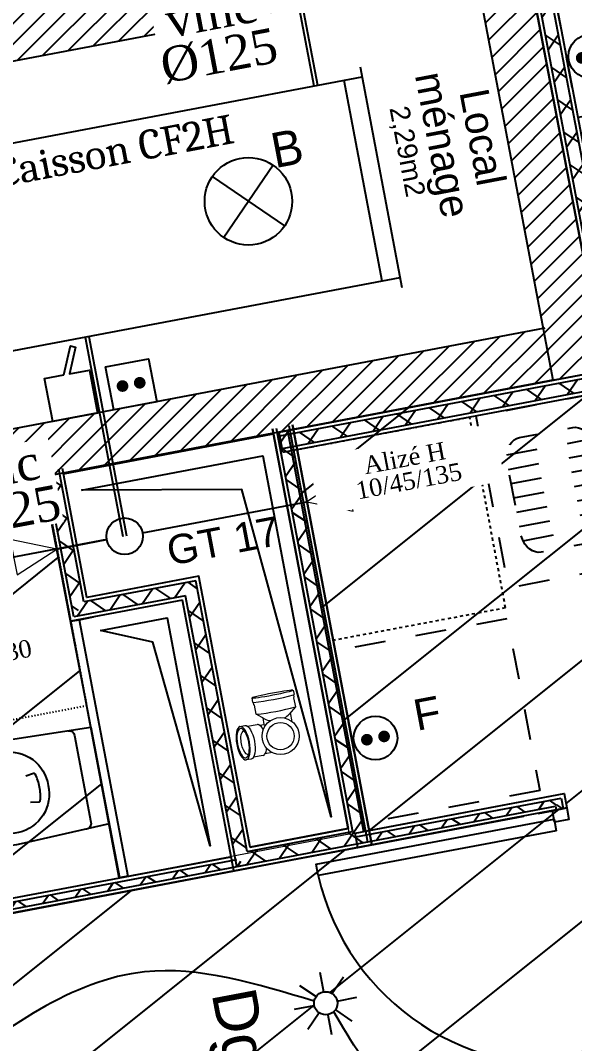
# Model space of a CAD drawing. Header units: centimetres. Extents: x 197412 to 267601, y -375791 to -305433.
# Drawn here: x 244774 to 246673, y -338856 to -335349 of the extents above; entities that cross this region are included whole.
import ezdxf

# ---------------------------------------------------------------- set-up
doc = ezdxf.new("R2010")
doc.units = ezdxf.units.CM
doc.linetypes.add('Style de ligne -1', pattern=[0.41664, 0.20828, -0.20836])
doc.linetypes.add('Style de ligne -5', pattern=[0.20828, 0.069425, -0.138855])
for name, color, linetype in [('3-BAT C-Niveau 0', 250, 'Continuous'), ('prlm-EAU-CHU', 42, 'Continuous'), ('prlm-GT', 242, 'Continuous'), ('prlm-MOD', 64, 'Continuous'), ('prlm-VMC', 62, 'Continuous')]:
    doc.layers.add(name, color=color, linetype=linetype)
doc.layers.add('prlm-ELEC-CFO', color=1, linetype='Continuous', lineweight=25)
doc.styles.add('Geneva', font='arial.ttf')
doc.styles.add('Helvetica', font='arial.ttf')
doc.styles.add('prlm-elec-cfo', font='comic.ttf', dxfattribs={"height": 12})
doc.styles.add('prlm-mod', font='cambriaz.ttf', dxfattribs={"height": 18})
doc.styles.add('prlm-vmc', font='pala.ttf', dxfattribs={"height": 14})
pattern_1 = [(45, (82627.55, 127994.637), (-31.2347524, 39.0434405), [])]

# ---------------------------------------------------------------- blocks, each defined once
blk = doc.blocks.new('xi.PC')
at = {"color": 0, "lineweight": 5}
blk.add_wipeout([(-7.5, -7.5), (7.5, -7.5), (7.5, 7.5), (-7.5, 7.5)], dxfattribs=at).dxf.layer = 'prlm-ELEC-CFO'
at = {"layer": 'prlm-ELEC-CFO', "color": 0, "linetype": 'ByBlock', "lineweight": 5, "const_width": 2}
for points in [[(-4, 0, 1), (-2, 0, 1)], [(2, 0, 1), (4, 0, 1)]]:
    blk.add_lwpolyline(points, format="xyb", close=True, dxfattribs=at)
at = {"layer": 'prlm-ELEC-CFO', "color": 0, "linetype": 'ByBlock', "lineweight": -2}
blk.add_circle((0, 0), 7.5, dxfattribs=at)
blk = doc.blocks.new('xi.SPOT')
at = {"color": 0, "lineweight": 5}
blk.add_wipeout([(-4, 0), (-2.83, -2.83), (0, -4), (2.83, -2.83), (4, 0), (2.83, 2.83), (0, 4), (-2.83, 2.83)], dxfattribs=at).dxf.layer = 'prlm-ELEC-CFO'
at = {"layer": 'prlm-ELEC-CFO', "color": 0, "linetype": 'ByBlock', "lineweight": -2, "flags": 128}
for points in [[(0, 10.88), (0, 4)], [(-7.69, 7.69), (-2.83, 2.83)], [(7.69, 7.69), (2.83, 2.83)], [(-10.88, 0), (-4, 0)], [(4, 0), (10.88, 0)], [(-2.83, -2.83), (-7.69, -7.69)], [(2.83, -2.83), (7.69, -7.69)], [(0, -4), (0, -10.88)]]:
    blk.add_lwpolyline(points, dxfattribs=at)
at = {"layer": 'prlm-ELEC-CFO', "color": 0, "linetype": 'ByBlock', "lineweight": -2}
blk.add_circle((0, 0), 4, dxfattribs=at)
blk = doc.blocks.new('xi.PCHT')
at = {"color": 0, "lineweight": 5}
blk.add_wipeout([(-7.5, -7.5), (7.5, -7.5), (7.5, 7.5), (-7.5, 7.5)], dxfattribs=at).dxf.layer = 'prlm-ELEC-CFO'
at = {"layer": 'prlm-ELEC-CFO', "color": 0, "linetype": 'ByBlock', "lineweight": 5, "const_width": 2}
for points in [[(-4, 0, 1), (-2, 0, 1)], [(2, 0, 1), (4, 0, 1)]]:
    blk.add_lwpolyline(points, format="xyb", close=True, dxfattribs=at)
at = {"layer": 'prlm-ELEC-CFO', "color": 0, "linetype": 'ByBlock', "lineweight": -2}
blk.add_circle((0, 0), 7.5, dxfattribs=at)
blk = doc.blocks.new('xi.pc-sail')
at = {"layer": 'prlm-ELEC-CFO', "color": 0, "linetype": 'ByBlock', "lineweight": -2, "flags": 128}
blk.add_lwpolyline([(-7.5, 15), (7.5, 15), (7.5, 0), (-7.5, 0)], close=True, dxfattribs=at)
at = {"layer": 'prlm-ELEC-CFO', "color": 0, "linetype": 'ByBlock', "lineweight": 5, "const_width": 2}
for points in [[(-4, 7.5, 1), (-2, 7.5, 1)], [(2, 7.5, 1), (4, 7.5, 1)]]:
    blk.add_lwpolyline(points, format="xyb", close=True, dxfattribs=at)
blk = doc.blocks.new('xi.sa-sail')
at = {"layer": 'prlm-ELEC-CFO', "color": 0, "linetype": 'ByBlock', "lineweight": -2, "flags": 128}
blk.add_lwpolyline([(-1.07, 15), (2.96, 24.33), (4.64, 23.6), (0.91, 15), (7.82, 15), (7.82, 0), (-7.82, 0), (-7.82, 15)], close=True, dxfattribs=at)
blk = doc.blocks.new('xi.lumb')
at = {"layer": 'prlm-ELEC-CFO', "color": 0, "linetype": 'ByBlock'}
for p, q in [((10.61, 10.61), (-10.61, -10.61)), ((-10.61, 10.61), (10.61, -10.61))]:
    blk.add_line(p, q, dxfattribs=at)
blk.add_circle((0, 0), 15, dxfattribs=at)
blk = doc.blocks.new('xi.be')
at = {"layer": 'prlm-VMC', "color": 0, "linetype": 'ByBlock', "lineweight": 5, "flags": 128}
blk.add_lwpolyline([(-6.17, -15), (6.17, -15), (0, 0)], close=True, dxfattribs=at)
at = {"layer": 'prlm-VMC', "color": 0, "linetype": 'ByBlock', "lineweight": 5}
blk.add_solid([(0, -1), (5.17, -14), (-5.17, -14), (0, -1)], dxfattribs=at)
blk = doc.blocks.new('xi.aam33')
at = {"layer": 'prlm-EAU-CHU', "color": 0, "lineweight": 13}
for p, q in [((-5.89, 11.33), (-5.8, 13.12)), ((5.8, 13.12), (5.89, 11.33)), ((-5.41, 7.11), (-5.41, 10.46)), ((5.41, 10.46), (5.41, 7.11)), ((13.12, 7.25), (13.03, 6.97)), ((13.12, 7.25), (14.67, 7.11)), ((-5, 3.93), (-5, 6.32)), ((7.27, 4.87), (4.96, 4.87)), ((5, 6.32), (5, 4.87)), ((6.83, 4.34), (8.91, 6.84)), ((8.92, 6.85), (12.09, 6.85)), ((12.09, 6.85), (12.22, 6.97)), ((12.22, 6.97), (13.03, 6.97)), ((4.09, -4.87), (7.27, -4.87)), ((8.91, -6.84), (6.83, -4.34)), ((12.09, -6.85), (8.92, -6.85)), ((12.22, -6.97), (12.09, -6.85)), ((13.03, -6.97), (12.22, -6.97)), ((13.03, -6.94), (13.12, -7.25)), ((14.67, -7.11), (13.12, -7.25))]:
    blk.add_line(p, q, dxfattribs=at)
at = {"layer": 'prlm-EAU-CHU', "color": 0, "lineweight": 13, "flags": 128}
blk.add_lwpolyline([(4.96, 4.87), (4.86, 4.84), (4.68, 4.73), (4.43, 4.56)], dxfattribs=at)
at = {"layer": 'prlm-EAU-CHU', "color": 0, "lineweight": 13}
for radius in [6.36, 4.67]:
    blk.add_circle((0, 0), radius, dxfattribs=at)
for centre, radius, start, end in [((-4.48, 7.14), 0.936, 184.6605, 218.1259), ((4.48, 7.14), 0.936, 321.8741, 355.3395), ((-2.54, 9.09), 3.68, 223.507, 258.776), ((2.54, 9.09), 3.68, 281.224, 316.493), ((11.68, 0.73), 6.05, 143.4458, 163.8668), ((87.18, 0), 78.56, 174.9975, 185.0025), ((119.65, -0.01), 106.84, 176.2523, 183.719), ((11.68, -0.73), 6.05, 196.1332, 216.5542)]:
    blk.add_arc(centre, radius, start, end, dxfattribs=at)
at = {"layer": 'prlm-EAU-CHU', "color": 0, "lineweight": 13, "extrusion": (0, 0, -1)}
for centre, major_axis, ratio in [((0, 13.07), (-5.79, 0), 0.383426), ((0, 13.07), (-5.11, 0), 0.383329), ((14.67, 0), (0, -7.1), 0.043635)]:
    blk.add_ellipse(centre, major_axis=major_axis, ratio=ratio, dxfattribs=at)
for centre, major_axis, ratio, start_param, end_param in [((0, 11.41), (5.89, 0), 0.391508, 0.036281, 3.105311), ((0, 12.09), (4.1, -0.03), 0.383971, 2.986035, 6.398097)]:
    blk.add_ellipse(centre, major_axis=major_axis, ratio=ratio, start_param=start_param, end_param=end_param, dxfattribs=at)
blk = doc.blocks.new('xi.vmcd125')
at = {"layer": 'prlm-VMC', "color": 0, "linetype": 'ByBlock', "lineweight": -2, "insert": (0, 0), "char_height": 12, "width": 37.8475, "attachment_point": 2, "line_spacing_factor": 0.75, "style": 'prlm-vmc', "bg_fill": 3, "box_fill_scale": 1.1, "bg_fill_color": 256, "bg_fill_transparency": 0}
blk.add_mtext('vmc\\P%%C125', dxfattribs=at)
blk = doc.blocks.new('Groupe-170-1')
at = {"linetype": 'Style de ligne -1', "ltscale": 50.8, "flags": 128}
blk.add_lwpolyline([(16413.12, -46308.67), (16472.06, -46297.43), (16483.29, -46356.37), (16424.35, -46367.61)], close=True, dxfattribs=at)
blk = doc.blocks.new('Groupe-44-1')
at = {"linetype": 'Style de ligne -1', "ltscale": 50.8}
for p, q in [((16399.92, -46483.29), (16428.74, -46477.82)), ((16428.74, -46477.82), (16429.07, -46477.75)), ((16400.53, -46488.26), (16430, -46482.66)), ((16401.46, -46493.16), (16430.93, -46487.57)), ((16402.39, -46498.07), (16431.86, -46492.48)), ((16403.33, -46502.98), (16432.79, -46497.39)), ((16404.26, -46507.89), (16433.72, -46502.29)), ((16405.51, -46512.73), (16434.33, -46507.26)), ((16434.33, -46507.26), (16434.66, -46507.2))]:
    blk.add_line(p, q, dxfattribs=at)
at = {"linetype": 'Style de ligne -1', "ltscale": 50.8, "flags": 128}
blk.add_lwpolyline([(16422.53, -46473.91), (16423.52, -46473.83), (16424.52, -46473.99), (16425.51, -46474.36), (16426.46, -46474.95), (16427.32, -46475.73), (16428.08, -46476.67), (16428.72, -46477.75), (16429.2, -46478.95), (16429.53, -46480.21), (16434.19, -46504.75), (16434.34, -46506.04), (16434.34, -46507.33), (16434.13, -46508.57), (16433.77, -46509.73), (16433.26, -46510.77), (16432.59, -46511.66), (16431.81, -46512.37), (16430.93, -46512.88), (16429.98, -46513.18), (16411.73, -46516.64), (16410.74, -46516.72), (16409.73, -46516.56), (16408.74, -46516.19), (16407.8, -46515.61), (16406.94, -46514.82), (16406.18, -46513.88), (16405.54, -46512.8), (16405.05, -46511.6), (16404.72, -46510.34), (16400.06, -46485.8), (16399.91, -46484.51), (16399.92, -46483.22), (16400.12, -46481.98), (16400.48, -46480.82), (16401, -46479.78), (16401.66, -46478.89), (16402.44, -46478.18), (16403.32, -46477.67), (16404.28, -46477.38), (16422.53, -46473.91)], close=True, dxfattribs=at)
blk = doc.blocks.new('Groupe-45-1')
at = {"linetype": 'Style de ligne -1', "ltscale": 50.8, "flags": 128}
for points in [[(16518.47, -46506.6), (16400.56, -46528.93), (16389.4, -46469.98), (16507.3, -46447.65)], [(16496.49, -46459.87), (16497.45, -46459.79), (16498.42, -46459.91), (16499.37, -46460.23), (16500.26, -46460.74), (16501.08, -46461.42), (16501.8, -46462.25), (16502.39, -46463.21), (16502.85, -46464.27), (16503.14, -46465.39), (16508.11, -46491.56), (16508.25, -46492.71), (16508.21, -46493.86), (16508.01, -46494.98), (16507.65, -46496.01), (16507.13, -46496.94), (16506.49, -46497.75), (16505.72, -46498.39), (16504.87, -46498.86), (16503.95, -46499.13), (16482.35, -46503.23), (16482.35, -46503.23), (16481.39, -46503.31), (16480.42, -46503.19), (16479.47, -46502.87), (16478.58, -46502.36), (16477.76, -46501.68), (16477.04, -46500.86), (16476.45, -46499.89), (16475.99, -46498.84), (16475.7, -46497.71), (16470.73, -46471.54), (16470.73, -46471.54), (16470.59, -46470.39), (16470.63, -46469.24), (16470.83, -46468.13), (16471.19, -46467.09), (16471.71, -46466.16), (16472.35, -46465.36), (16473.12, -46464.71), (16473.97, -46464.25), (16474.89, -46463.97), (16496.49, -46459.87)], [(16453.18, -46468.09), (16454.34, -46467.97), (16455.5, -46468.06), (16456.63, -46468.34), (16457.69, -46468.82), (16458.65, -46469.48), (16459.48, -46470.28), (16460.16, -46471.23), (16460.66, -46472.28), (16460.98, -46473.4), (16465.95, -46499.56), (16466.06, -46500.72), (16465.98, -46501.88), (16465.69, -46503.01), (16465.21, -46504.07), (16464.56, -46505.02), (16463.75, -46505.86), (16462.8, -46506.54), (16461.76, -46507.04), (16460.64, -46507.36), (16449.18, -46509.53), (16449.18, -46509.53), (16448.03, -46509.65), (16446.87, -46509.56), (16445.74, -46509.28), (16444.68, -46508.8), (16443.72, -46508.15), (16442.89, -46507.34), (16442.21, -46506.39), (16441.7, -46505.35), (16441.39, -46504.23), (16436.42, -46478.06), (16436.42, -46478.06), (16436.3, -46476.9), (16436.39, -46475.74), (16436.67, -46474.61), (16437.15, -46473.55), (16437.81, -46472.6), (16438.61, -46471.76), (16439.56, -46471.08), (16440.61, -46470.58), (16441.73, -46470.27), (16453.18, -46468.09)], [(16476.16, -46473.4), (16475.74, -46473.44), (16475.31, -46473.41), (16474.91, -46473.31), (16474.51, -46473.15), (16474.16, -46472.92), (16473.85, -46472.63), (16473.59, -46472.29), (16473.39, -46471.92), (16473.26, -46471.51), (16473.2, -46471.1), (16473.21, -46470.67), (16473.29, -46470.25), (16473.44, -46469.86), (16473.66, -46469.49), (16473.93, -46469.17), (16474.26, -46468.89), (16474.62, -46468.68), (16475.02, -46468.53), (16475.43, -46468.45), (16475.86, -46468.45), (16476.28, -46468.5), (16476.68, -46468.64), (16477.06, -46468.84), (16477.39, -46469.1), (16477.68, -46469.41), (16477.91, -46469.76), (16478.08, -46470.16), (16478.17, -46470.57), (16478.2, -46470.99), (16478.16, -46471.42), (16478.04, -46471.82), (16477.85, -46472.2), (16477.61, -46472.55), (16477.31, -46472.85), (16476.96, -46473.1), (16476.58, -46473.28)], [(16456.92, -46477.05), (16456.49, -46477.09), (16456.07, -46477.06), (16455.66, -46476.97), (16455.27, -46476.8), (16454.92, -46476.57), (16454.6, -46476.28), (16454.34, -46475.94), (16454.14, -46475.57), (16454.01, -46475.16), (16453.95, -46474.75), (16453.96, -46474.32), (16454.04, -46473.91), (16454.19, -46473.51), (16454.41, -46473.14), (16454.68, -46472.82), (16455.01, -46472.55), (16455.37, -46472.33), (16455.77, -46472.19), (16456.19, -46472.11), (16456.61, -46472.1), (16457.03, -46472.16), (16457.43, -46472.3), (16457.81, -46472.49), (16458.15, -46472.75), (16458.43, -46473.07), (16458.66, -46473.42), (16458.83, -46473.81), (16458.92, -46474.22), (16458.95, -46474.64), (16458.91, -46475.07), (16458.79, -46475.47), (16458.61, -46475.85), (16458.36, -46476.2), (16458.07, -46476.5), (16457.72, -46476.75), (16457.33, -46476.93)], [(16467.26, -46473.05), (16467.48, -46473.07), (16467.73, -46473.21), (16467.98, -46473.47), (16468.24, -46473.85), (16468.48, -46474.32), (16468.72, -46474.88), (16468.93, -46475.5), (16469.12, -46476.17), (16469.27, -46476.88), (16472.39, -46493.29), (16472.5, -46494), (16472.58, -46494.7), (16472.6, -46495.35), (16472.59, -46495.95), (16472.53, -46496.48), (16472.44, -46496.93), (16472.3, -46497.26), (16472.12, -46497.49), (16471.91, -46497.59), (16469.49, -46498.05), (16469.49, -46498.05), (16469.26, -46498.03), (16469.01, -46497.88), (16468.76, -46497.63), (16468.51, -46497.25), (16468.26, -46496.78), (16468.03, -46496.22), (16467.81, -46495.6), (16467.63, -46494.92), (16467.47, -46494.22), (16464.36, -46477.81), (16464.36, -46477.81), (16464.24, -46477.1), (16464.17, -46476.4), (16464.14, -46475.74), (16464.15, -46475.14), (16464.21, -46474.61), (16464.31, -46474.17), (16464.45, -46473.83), (16464.62, -46473.61), (16464.83, -46473.51), (16467.26, -46473.05)]]:
    blk.add_lwpolyline(points, close=True, dxfattribs=at)
blk.add_blockref('Groupe-44-1', (0, 0))
blk = doc.blocks.new('Groupe-46-1')
at = {"linetype": 'Style de ligne -1', "ltscale": 50.8, "flags": 128}
blk.add_lwpolyline([(16411.21, -46598.3), (16352.24, -46609.39), (16341.15, -46550.42), (16400.12, -46539.33)], close=True, dxfattribs=at)
at = {"insert": (16371.62, -46566.61), "char_height": 10.66, "attachment_point": 2, "rotation": 10.6809, "line_spacing_factor": 1.060906, "style": 'Geneva'}
blk.add_mtext('F', dxfattribs=at)

msp = doc.modelspace()

# ---------------------------------------------------------------- hatches: boundary and pattern name
at = {"linetype": 'Continuous'}
h = msp.add_hatch(dxfattribs=at)
h.set_pattern_fill('02_ISOLANT', color=256, scale=10, angle=-79.2764, style=0, pattern_type=2)
h.set_pattern_definition([(325.723595, (82441.66, 127994.64), (45.054865, 66.106423), []), (55.723595, (82441.66, 127994.64), (66.106423, -45.054865), [])])
h.paths.add_polyline_path([(246215.6, -333276.1), (246172.3, -333284.3), (246747.4, -336321), (246790.7, -336312.8)])
h = msp.add_hatch(dxfattribs=at)
h.set_pattern_fill('02_ISOLANT', color=256, scale=10, angle=10.7236, style=0, pattern_type=2)
h.set_pattern_definition([(55.723595, (82441.66, 127994.64), (-66.106423, 45.054865), []), (145.723595, (82441.66, 127994.64), (45.054865, 66.106423), [])])
h.paths.add_polyline_path([(245663.4, -336773.4), (245671.6, -336816.6), (248741, -336235.4), (248732.8, -336192.1)])
h = msp.add_hatch(dxfattribs=at)
h.set_pattern_fill('02_ISOLANT', color=256, scale=10, angle=-79.2764, style=0, pattern_type=2)
h.set_pattern_definition([(325.723595, (82441.66, 127994.64), (45.054865, 66.106423), []), (55.723595, (82441.66, 127994.64), (66.106423, -45.054865), [])])
h.paths.add_polyline_path([(245693.7, -336738.2), (245650.4, -336746.4), (245912.4, -338129.8), (245963.8, -338164.8)])
h = msp.add_hatch(dxfattribs=at)
h.set_pattern_fill('02_ISOLANT', color=256, scale=10, angle=100.7277, style=0, pattern_type=2)
h.set_pattern_definition([(145.727694, (82441.66, 127994.64), (-45.050135, -66.109646), []), (235.727694, (82441.66, 127994.64), (-66.109646, 45.050135), [])])
h.paths.add_polyline_path([(244956.8, -337393.7), (244991.9, -337342.3), (244905.7, -336887.4), (244862.4, -336895.6)])
h = msp.add_hatch(dxfattribs=at)
h.set_pattern_fill('02_ISOLANT', color=256, scale=10, angle=-169.2764, style=0, pattern_type=2)
h.set_pattern_definition([(235.723595, (82441.66, 127994.64), (66.106423, -45.054865), []), (325.723595, (82441.66, 127994.64), (-45.054865, -66.106423), [])])
h.paths.add_polyline_path([(245340, -337321.2), (245375, -337269.8), (244991.9, -337342.3), (244956.8, -337393.7)])
h = msp.add_hatch(dxfattribs=at)
h.set_pattern_fill('02_ISOLANT', color=256, scale=10, angle=100.7236, style=0, pattern_type=2)
h.set_pattern_definition([(145.723595, (82441.66, 127994.64), (-45.054865, -66.106423), []), (235.723595, (82441.66, 127994.64), (-66.106423, 45.054865), [])])
h.paths.add_polyline_path([(245515.8, -338249.6), (245550.8, -338198.2), (245375, -337269.8), (245340, -337321.2)])
h = msp.add_hatch(dxfattribs=at)
h.set_pattern_fill('02_ISOLANT', color=256, scale=10, angle=10.7236, style=0, pattern_type=2)
h.set_pattern_definition([(55.723595, (82441.66, 127994.64), (-66.106423, 45.054865), []), (145.723595, (82441.66, 127994.64), (45.054865, 66.106423), [])])
h.paths.add_polyline_path([(245923.7, -338148), (245928.2, -338171.5), (246608, -338042.8), (246627.2, -338014.8)])
h = msp.add_hatch(dxfattribs=at)
h.set_pattern_fill('02_ISOLANT', color=256, scale=10, angle=-79.3223, style=0, pattern_type=2)
h.set_pattern_definition([(325.677736, (82441.66, 127994.64), (45.107761, 66.07034), []), (55.677736, (82441.66, 127994.64), (66.07034, -45.107761), [])])
h.paths.add_polyline_path([(246627.2, -338014.8), (246608, -338042.8), (246610.4, -338055.6), (246634, -338051.1)])
h = msp.add_hatch(dxfattribs=at)
h.set_pattern_fill('02_ISOLANT', color=256, scale=10, angle=10.7236, style=0, pattern_type=2)
h.set_pattern_definition([(55.723595, (82441.66, 127994.64), (-66.106423, 45.054865), []), (145.723595, (82441.66, 127994.64), (45.054865, 66.106423), [])])
h.paths.add_polyline_path([(245550.8, -338198.2), (245515.8, -338249.6), (245963.8, -338164.8), (245912.4, -338129.8)])
h = msp.add_hatch(dxfattribs=at)
h.set_pattern_fill('02_ISOLANT', color=256, scale=10, angle=10.7191, style=0, pattern_type=2)
h.set_pattern_definition([(55.719065, (82441.66, 127994.64), (-66.102861, 45.060091), []), (145.719065, (82441.66, 127994.64), (45.060091, 66.102861), [])])
h.paths.add_polyline_path([(243806.6, -338548.8), (243787.5, -338576.8), (245553.9, -338242.4), (245516.4, -338225.1)])
at = {"layer": '3-BAT C-Niveau 0'}
h = msp.add_hatch(dxfattribs=at)
h.set_pattern_fill('MURS MACONNERIE-2', color=256, scale=10, style=0, pattern_type=2)
h.set_pattern_definition(pattern_1)
h.paths.add_polyline_path([(243820.3, -335480.3), (243853.8, -335657.2), (246336.2, -335187), (246479.6, -334976.7)])
h = msp.add_hatch(dxfattribs=at)
h.set_pattern_fill('MURS MACONNERIE-2', color=256, scale=10, style=0, pattern_type=2)
h.set_pattern_definition(pattern_1)
h.paths.add_polyline_path([(246600.5, -336582.3), (246740.1, -336352.3), (246479.6, -334976.7), (246336.2, -335187)])
h = msp.add_hatch(dxfattribs=at)
h.set_pattern_fill('MURS MACONNERIE-2', color=256, scale=10, style=0, pattern_type=2)
h.set_pattern_definition(pattern_1)
h.paths.add_polyline_path([(246740.1, -336352.3), (246600.5, -336582.3), (252531.2, -335459.1), (252494, -335262.6)])
h = msp.add_hatch(dxfattribs=at)
h.set_pattern_fill('BA 13', color=9, scale=10, style=0, pattern_type=2)
h.set_pattern_definition([(218.65981, (82441.66, 127994.64), (-199.24783, 287.75041), [])])
h.paths.add_polyline_path([(240002.8, -338439.4), (240301.4, -340016), (242147.4, -339667.6), (242147.8, -339667.7), (242531.6, -339593.6), (242672.5, -340331.5), (243703.5, -340136.6), (243639.7, -339799.6), (243688.8, -339790.3), (243813.5, -340448.6), (245084, -340208), (244959.3, -339549.6), (246810.9, -339198.9), (246772.2, -338984.9), (246821.3, -338975.6), (246855.4, -339155.5), (249206.8, -338710.2), (248732.7, -336179.5), (245689.6, -336754.9), (245950, -338129.8), (246637.3, -337999.6), (246646.6, -338048.8), (243776.9, -338592.1), (243692.5, -338146.3), (243739.7, -338137.4), (243818.6, -338533.2), (245114.6, -338287.9), (244850.4, -336913.7), (243536.8, -337162.5), (243553.4, -337250), (243504.3, -337259.3), (243487.7, -337171.8), (242126.6, -337429.6), (242249.7, -338079.7), (242200.6, -338089), (242077.5, -337438.8), (241388.6, -337569.3), (241521.1, -338257.8), (240020.2, -338542)])
h = msp.add_hatch(dxfattribs=at)
h.set_pattern_fill('MURS MACONNERIE-2', color=256, scale=10, style=0, pattern_type=2)
h.set_pattern_definition(pattern_1)
h.paths.add_polyline_path([(246605.1, -336581.4), (246571.6, -336404.5), (243344.3, -337015.8), (243377.8, -337192.6)])

# ---------------------------------------------------------------- linework, layer by layer
at = {"linetype": 'Continuous'}
for p, q in [((246228.3, -333273.7), (246803.4, -336310.4)), ((246172.3, -333284.3), (246747.4, -336321)), ((246172.3, -333284.3), (246747.4, -336321)), ((246215.6, -333276.1), (246790.7, -336312.8)), ((246215.6, -333276.1), (246790.7, -336312.8)), ((245661, -336760.6), (248730.4, -336179.4)), ((245663.4, -336773.4), (248732.8, -336192.1)), ((245663.4, -336773.4), (248732.8, -336192.1)), ((245671.6, -336816.6), (248741, -336235.4)), ((245671.6, -336816.6), (248741, -336235.4)), ((245650.4, -336746.4), (245912.4, -338129.8)), ((245650.4, -336746.4), (245912.4, -338129.8)), ((245693.7, -336738.2), (245963.8, -338164.8)), ((245693.7, -336738.2), (245963.8, -338164.8)), ((245979, -338175.2), (245706.4, -336735.8)), ((245706.4, -336735.8), (245979, -338175.2)), ((245897.2, -338119.4), (245637.7, -336748.8)), ((244946.5, -337408.9), (244849.7, -336898)), ((244956.8, -337393.7), (244862.4, -336895.6)), ((244956.8, -337393.7), (244862.4, -336895.6)), ((244991.9, -337342.3), (244905.7, -336887.4)), ((244991.9, -337342.3), (244905.7, -336887.4)), ((245375, -337269.8), (244991.9, -337342.3)), ((245375, -337269.8), (244991.9, -337342.3)), ((245550.8, -338198.2), (245375, -337269.8)), ((245550.8, -338198.2), (245375, -337269.8)), ((245329.6, -337336.4), (244946.5, -337408.9)), ((245340, -337321.2), (244956.8, -337393.7)), ((245340, -337321.2), (244956.8, -337393.7)), ((245505.4, -338264.8), (245329.6, -337336.4)), ((245515.8, -338249.6), (245340, -337321.2)), ((245515.8, -338249.6), (245340, -337321.2)), ((244975.9, -337403.4), (245025, -337394.1)), ((245921.3, -338135.2), (246637.5, -337999.6)), ((246637.5, -337999.6), (246646.8, -338048.7)), ((245923.7, -338148), (246627.2, -338014.8)), ((245923.7, -338148), (246627.2, -338014.8)), ((245928.2, -338171.5), (246608, -338042.8)), ((245928.2, -338171.5), (246608, -338042.8)), ((246608, -338042.8), (246610.4, -338055.6)), ((246608, -338042.8), (246610.4, -338055.6)), ((246627.2, -338014.8), (246634, -338051.1)), ((246627.2, -338014.8), (246634, -338051.1)), ((245550.8, -338198.2), (245912.4, -338129.8)), ((245550.8, -338198.2), (245912.4, -338129.8)), ((245561.2, -338183), (245897.2, -338119.4)), ((245806.9, -338136.5), (245897.2, -338119.4)), ((245515.8, -338249.6), (245963.8, -338164.8)), ((245515.8, -338249.6), (245963.8, -338164.8)), ((245819.9, -338205.3), (245979, -338175.2)), ((243817, -338533.6), (245496.1, -338215.7)), ((243787.5, -338576.8), (245553.9, -338242.4)), ((243787.5, -338576.8), (245553.9, -338242.4)), ((243806.6, -338548.8), (245516.4, -338225.1)), ((243806.6, -338548.8), (245516.4, -338225.1))]:
    msp.add_line(p, q, dxfattribs=at)
at = {"linetype": 'Continuous', "lineweight": 25}
for p, q in [((246228.3, -333273.7), (246803.4, -336310.4)), ((246159.6, -333286.7), (246734.7, -336323.4)), ((245661, -336760.6), (248730.4, -336179.4)), ((245674, -336829.4), (248743.4, -336248.2)), ((245706.4, -336735.8), (245979, -338175.2)), ((245637.7, -336748.8), (245897.2, -338119.4)), ((245674, -336829.4), (245661, -336760.6)), ((245002.2, -337327.1), (244918.4, -336885)), ((244946.5, -337408.9), (244849.7, -336898)), ((245385.4, -337254.6), (245002.2, -337327.1)), ((245561.2, -338183), (245385.4, -337254.6)), ((245329.6, -337336.4), (244946.5, -337408.9)), ((245505.4, -338264.8), (245329.6, -337336.4)), ((245921.3, -338135.2), (246637.5, -337999.6)), ((246637.5, -337999.6), (246646.8, -338048.7)), ((245930.6, -338184.3), (246499.4, -338076.6)), ((246548.6, -338067.3), (246597.7, -338058)), ((246597.7, -338058), (246646.8, -338048.7)), ((246597.7, -338058), (246597.7, -338058)), ((245561.2, -338183), (245897.2, -338119.4)), ((245930.6, -338184.3), (245921.3, -338135.2)), ((245505.4, -338264.8), (245979, -338175.2)), ((243817, -338533.6), (245496.1, -338215.7)), ((243777.1, -338592), (245574.2, -338251.8))]:
    msp.add_line(p, q, dxfattribs=at)
at = {"linetype": 'Style de ligne -1', "ltscale": 50.8, "flags": 128}
msp.add_lwpolyline([(246436.1, -337363.2), (245846.4, -337474.2), (245723.4, -336820.1), (246313, -336709.1)], close=True, dxfattribs=at)
at = {"linetype": 'Continuous', "lineweight": 18, "flags": 128}
msp.add_lwpolyline([(245640.4, -336763.1), (245900.9, -338139), (245113, -338288.3), (244852.4, -336912.3)], close=True, dxfattribs=at)
at = {"linetype": 'Continuous', "flags": 128}
for points in [[(244983.4, -336959.2), (245604.4, -336841.6), (245838.8, -338079.6), (245533.5, -336957.5)], [(244946.4, -337408.9), (244975.9, -337403.4), (245142.4, -338282.7), (245113, -338288.3)], [(245048.4, -337440.5), (245277, -337397.2), (245424.9, -338178.3), (245228.3, -337480.8)], [(246605.1, -338097.3), (246597.7, -338058), (246646.8, -338048.7), (246654.2, -338088)], [(246610.6, -338126.8), (245795, -338280.6), (245787.6, -338241.3), (246603.2, -338087.5)]]:
    msp.add_lwpolyline(points, close=True, dxfattribs=at)
at = {"linetype": 'Style de ligne -5', "ltscale": 50.8, "flags": 128}
msp.add_lwpolyline([(243724, -337940.7), (243575.2, -337154.7), (244852.5, -336912.8), (245001.3, -337698.8)], close=True, dxfattribs=at)
at = {"linetype": 'Continuous', "flags": 128}
for points in [[(245015.3, -337772.3), (245077.9, -338103.6), (244777, -338172, -0.116334), (244647.7, -338170.7, -0.116144), (244532.7, -338111.8, -0.147727), (244496.3, -338041.9, -0.147725), (244504.7, -337963.6), (244504.7, -337963.5, -0.11673), (244590.3, -337866.8, -0.115952), (244710.2, -337818.3)], [(244869.3, -337971.4), (244869.3, -337971.5, -0.197992), (244852.1, -338073.1, -0.198081), (244768.1, -338132.9, -0.114919), (244658.2, -338132), (244658.2, -338132, -0.115526), (244560.1, -338082.5, -0.142778), (244535.6, -338034.4, -0.142778), (244540.8, -337980.7, -0.114832), (244614, -337899), (244614.2, -337898.9, -0.115368), (244716.2, -337858, -0.198081), (244816.2, -337883.1, -0.198023), (244869.3, -337971.4)]]:
    msp.add_lwpolyline(points, format="xyb", close=True, dxfattribs=at)
for points in [[(244936.8, -337784.1), (244936.8, -337784.1, -0.193855), (244951.4, -337787.6), (244951.5, -337787.6, -0.192143), (244959.5, -337800.2), (245015.7, -338097.9), (245015.7, -338097.9, -0.194357), (245012.8, -338112.6, -0.193855), (245000.5, -338121.1), (245000.5, -338121.1)], [(244809, -338028.6), (244837.2, -338027.7, 0.192032), (244840.5, -338026.3), (244840.5, -338026.3), (244840.5, -338026.3, 0.187463), (244842, -338023.2, 0.069687), (244839.8, -337977.1), (244839.8, -337977, 0.069688), (244825, -337933.2, 0.17618), (244822.5, -337930.8), (244822.4, -337930.8, 0.18073), (244818.9, -337930.7), (244818.9, -337930.7), (244792.3, -337940.2)]]:
    msp.add_lwpolyline(points, format="xyb", dxfattribs=at)
at = {"linetype": 'Continuous'}
msp.add_arc((246605.1, -338097.3), 830.5, 192.7474, 280.6777, dxfattribs=at)
at = {"layer": '3-BAT C-Niveau 0'}
for p, q in [((246740.1, -336352.3), (246479.6, -334976.7)), ((246740.1, -336352.3), (246479.6, -334976.7)), ((243853.8, -335657.2), (246336.2, -335187)), ((243853.8, -335657.2), (246336.2, -335187)), ((246600.5, -336582.3), (246336.2, -335187)), ((246600.5, -336582.3), (246336.2, -335187)), ((246600.5, -336582.3), (252531.2, -335459.1)), ((246600.5, -336582.3), (252531.2, -335459.1)), ((246571.6, -336404.5), (243344.3, -337015.8)), ((246571.6, -336404.5), (243344.3, -337015.8)), ((246605.1, -336581.4), (243377.8, -337192.6)), ((246605.1, -336581.4), (243377.8, -337192.6))]:
    msp.add_line(p, q, dxfattribs=at)
at = {"layer": '3-BAT C-Niveau 0', "ltscale": 50.8, "flags": 128}
msp.add_lwpolyline([(248732.7, -336179.5), (245689.6, -336754.9), (245950, -338129.8), (246637.3, -337999.6), (246646.6, -338048.8), (243776.9, -338592.1), (243692.5, -338146.3), (243739.7, -338137.4), (243818.6, -338533.2), (245114.6, -338287.9), (244850.4, -336913.7), (243536.8, -337162.5), (243553.4, -337250), (243504.3, -337259.3), (243487.7, -337171.8), (242126.6, -337429.6)], dxfattribs=at)
at = {"layer": 'prlm-ELEC-CFO'}
for points in [[(245781.1, -338711.3), (245199.6, -338610.6), (244496.7, -338977.1)], [(246657.6, -339103.4), (246053.1, -339019.2), (245848.1, -338747.1)]]:
    msp.add_spline(points, degree=3, dxfattribs=at)
at = {"layer": 'prlm-VMC', "ltscale": 25}
for p, q in [((244995.8, -336434.6), (245125.3, -337118.3)), ((245008.1, -336432.2), (245137.6, -337116))]:
    msp.add_line(p, q, dxfattribs=at)
at = {"layer": 'prlm-VMC'}
for points in [[(245938.7, -335507.9), (246081.9, -336264.5)], [(245882.6, -335554.2), (246012.8, -336242)], [(245192.8, -337105.4), (245756, -336998.8)], [(245070, -337128.8), (241683.4, -337770.3)], [(244898.4, -337161.3), (245070, -337128.8)]]:
    msp.add_lwpolyline(points, dxfattribs=at)
msp.add_circle((245131.4, -337117.2), 62.5, dxfattribs=at)

# ---------------------------------------------------------------- block references
at = {"xscale": 10, "yscale": 10, "zscale": 10}
for name in ['Groupe-170-1', 'Groupe-45-1', 'Groupe-46-1']:
    msp.add_blockref(name, (82441.7, 127994.6), dxfattribs=at)
at = {"layer": 'prlm-EAU-CHU', "ltscale": 50, "xscale": 10, "yscale": 10, "zscale": 10, "rotation": 100.7236014113881}
msp.add_blockref('xi.aam33', (245665.8, -337802.4), dxfattribs=at)
at = {"layer": 'prlm-ELEC-CFO', "xscale": 10, "yscale": 10, "zscale": 10}
for name, p, rotation in [('xi.sa-sail', (244961.5, -336709.5), 10.72360141139323), ('xi.pc-sail', (245167.5, -336670.5), 10.72360141139323), ('xi.be', (245756, -336998.8), 100.7236014113927)]:
    msp.add_blockref(name, p, dxfattribs=dict(at, rotation=rotation))
at = {"layer": 'prlm-VMC', "xscale": 10, "yscale": 10, "zscale": 10, "rotation": 280.749887395448}
msp.add_blockref('xi.be', (244898.4, -337161.3), dxfattribs=at)

# ---------------------------------------------------------------- texts
at = {"insert": (245613.7, -338846.5), "char_height": 151.31, "attachment_point": 2, "rotation": 280.7236, "line_spacing_factor": 0.834288, "style": 'Helvetica'}
msp.add_mtext('Dgt.', dxfattribs=at)
at = {"layer": '3-BAT C-Niveau 0', "char_height": 100}
for s, insert, attachment_point, rotation, line_spacing_factor, style in [('Local \\Pménage\\P{\\H0.6752x;2,29m2}\\P', (246407.7, -335739.8), 2, 280.7236, 0.834288, 'Helvetica'), ('GT 17', (245268.4, -337119.9), 1, 10.7236, 0.25, 'Geneva')]:
    msp.add_mtext(s, dxfattribs=dict(at, insert=insert, attachment_point=attachment_point, rotation=rotation, line_spacing_factor=line_spacing_factor, style=style))
at = {"layer": 'prlm-ELEC-CFO', "insert": (245676.7, -335728), "char_height": 120, "attachment_point": 2, "rotation": 10.7236, "line_spacing_factor": 0.8, "style": 'prlm-elec-cfo', "bg_fill": 3, "box_fill_scale": 0.95, "bg_fill_color": 256, "bg_fill_transparency": 0}
msp.add_mtext('B', dxfattribs=at)
at = {"layer": 'prlm-MOD', "insert": (244682.9, -335823.7), "char_height": 100, "width": 1854.737, "attachment_point": 1, "rotation": 10.7236, "style": 'prlm-mod'}
msp.add_mtext('Caisson CF2H', dxfattribs=at)

# ---------------------------------------------------------------- next in the draw order: block references
at = {"layer": 'prlm-ELEC-CFO', "xscale": 10, "yscale": 10, "zscale": 10, "rotation": 10.72360141139323}
for name, p in [('xi.PCHT', (246727.3, -335472)), ('xi.lumb', (245555.6, -335969.1)), ('xi.PC', (245991.1, -337809.1)), ('xi.SPOT', (245820.5, -338718.1))]:
    msp.add_blockref(name, p, dxfattribs=at)

# ---------------------------------------------------------------- next in the draw order: linework, layer by layer
at = {"layer": 'prlm-VMC'}
for p, q in [((232394.4, -338108.6), (245945.2, -335542.3)), ((232524.6, -338796.3), (246075.4, -336230.1))]:
    msp.add_line(p, q, dxfattribs=at)

# ---------------------------------------------------------------- next in the draw order: block references
at = {"layer": 'prlm-VMC', "xscale": 10, "yscale": 10, "zscale": 10, "rotation": 10.72360141139323}
msp.add_blockref('xi.vmcd125', (244672.6, -336829.1), dxfattribs=at)

# ---------------------------------------------------------------- next in the draw order: texts
at = {"layer": 'prlm-VMC', "color": 3, "linetype": 'ByBlock', "lineweight": -2, "insert": (245415.4, -335262.5), "char_height": 120, "width": 378.475, "attachment_point": 2, "rotation": 10.7236, "line_spacing_factor": 0.75, "style": 'prlm-vmc', "bg_fill": 3, "box_fill_scale": 1.1, "bg_fill_color": 256, "bg_fill_transparency": 0}
msp.add_mtext('vmc\\P%%C125', dxfattribs=at)

# ---------------------------------------------------------------- next in the draw order: linework, layer by layer
at = {"layer": 'prlm-GT'}
msp.add_lwpolyline([(244921.6, -336902.9), (245640.8, -336766.7), (245897, -338119.4), (245561, -338183.1), (245385.1, -337254.6), (245002, -337327.2)], close=True, dxfattribs=at)
at = {"layer": 'prlm-VMC', "ltscale": 25}
for p, q in [((245644.6, -334860.8), (245779.6, -335573.7)), ((245656.9, -334858.5), (245791.9, -335571.4))]:
    msp.add_line(p, q, dxfattribs=at)

# ---------------------------------------------------------------- next in the draw order: texts
at = {"layer": 'prlm-VMC', "ltscale": 25, "char_height": 60, "width": 586.147, "attachment_point": 5, "rotation": 10.7236, "line_spacing_factor": 0.8, "style": 'prlm-vmc', "bg_fill": 2}
for s, insert in [('Alizé H 10/45/135', (246098.1, -336888.8)), ('Alizé T 5/30', (244587, -337542.4))]:
    msp.add_mtext(s, dxfattribs=dict(at, insert=insert))

doc.saveas('drawing.dxf')
